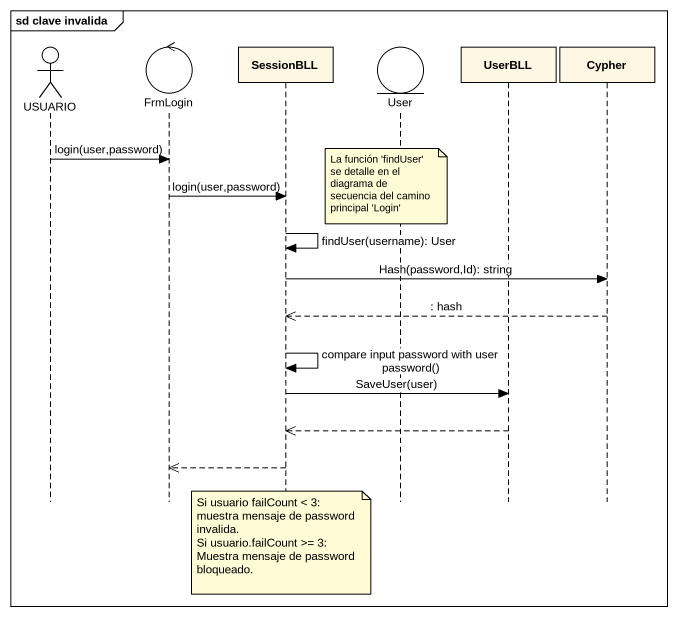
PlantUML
@startuml
mainframe sd clave invalida
hide footbox
actor USUARIO
control FrmLogin
participant SessionBLL
entity User
participant UserBLL
participant Cypher

USUARIO -> FrmLogin : login(user,password)
note over User : La función 'findUser' se detalle en el diagrama de secuencia del camino principal 'Login'
FrmLogin -> SessionBLL : login(user,password)
SessionBLL -> SessionBLL : findUser(username): User
SessionBLL -> Cypher : Hash(password,Id): string
Cypher -->> SessionBLL : : hash
SessionBLL -> SessionBLL : compare input password with user password()
SessionBLL -> UserBLL : SaveUser(user)
UserBLL -->> SessionBLL
SessionBLL -->> FrmLogin
note over SessionBLL
  Si usuario failCount < 3: muestra mensaje de password invalida.
  Si usuario.failCount >= 3: Muestra mensaje de password bloqueado.
end note
@enduml
